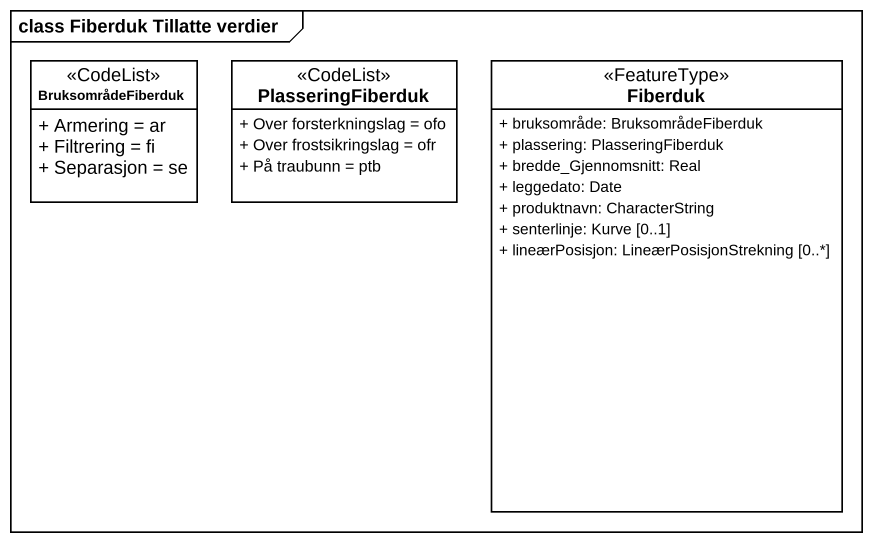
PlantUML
@startuml
mainframe class Fiberduk Tillatte verdier
hide circle
hide empty members
skinparam classAttributeIconSize 0
class BruksområdeFiberduk <<CodeList>> {
  + Armering = ar
  + Filtrering = fi
  + Separasjon = se
}
class PlasseringFiberduk <<CodeList>> {
  + Over forsterkningslag = ofo
  + Over frostsikringslag = ofr
  + På traubunn = ptb
}
class Fiberduk <<FeatureType>> {
  + bruksområde: BruksområdeFiberduk
  + plassering: PlasseringFiberduk
  + bredde_Gjennomsnitt: Real
  + leggedato: Date
  + produktnavn: CharacterString
  + senterlinje: Kurve [0..1]
  + lineærPosisjon: LineærPosisjonStrekning [0..*]
}
@enduml
